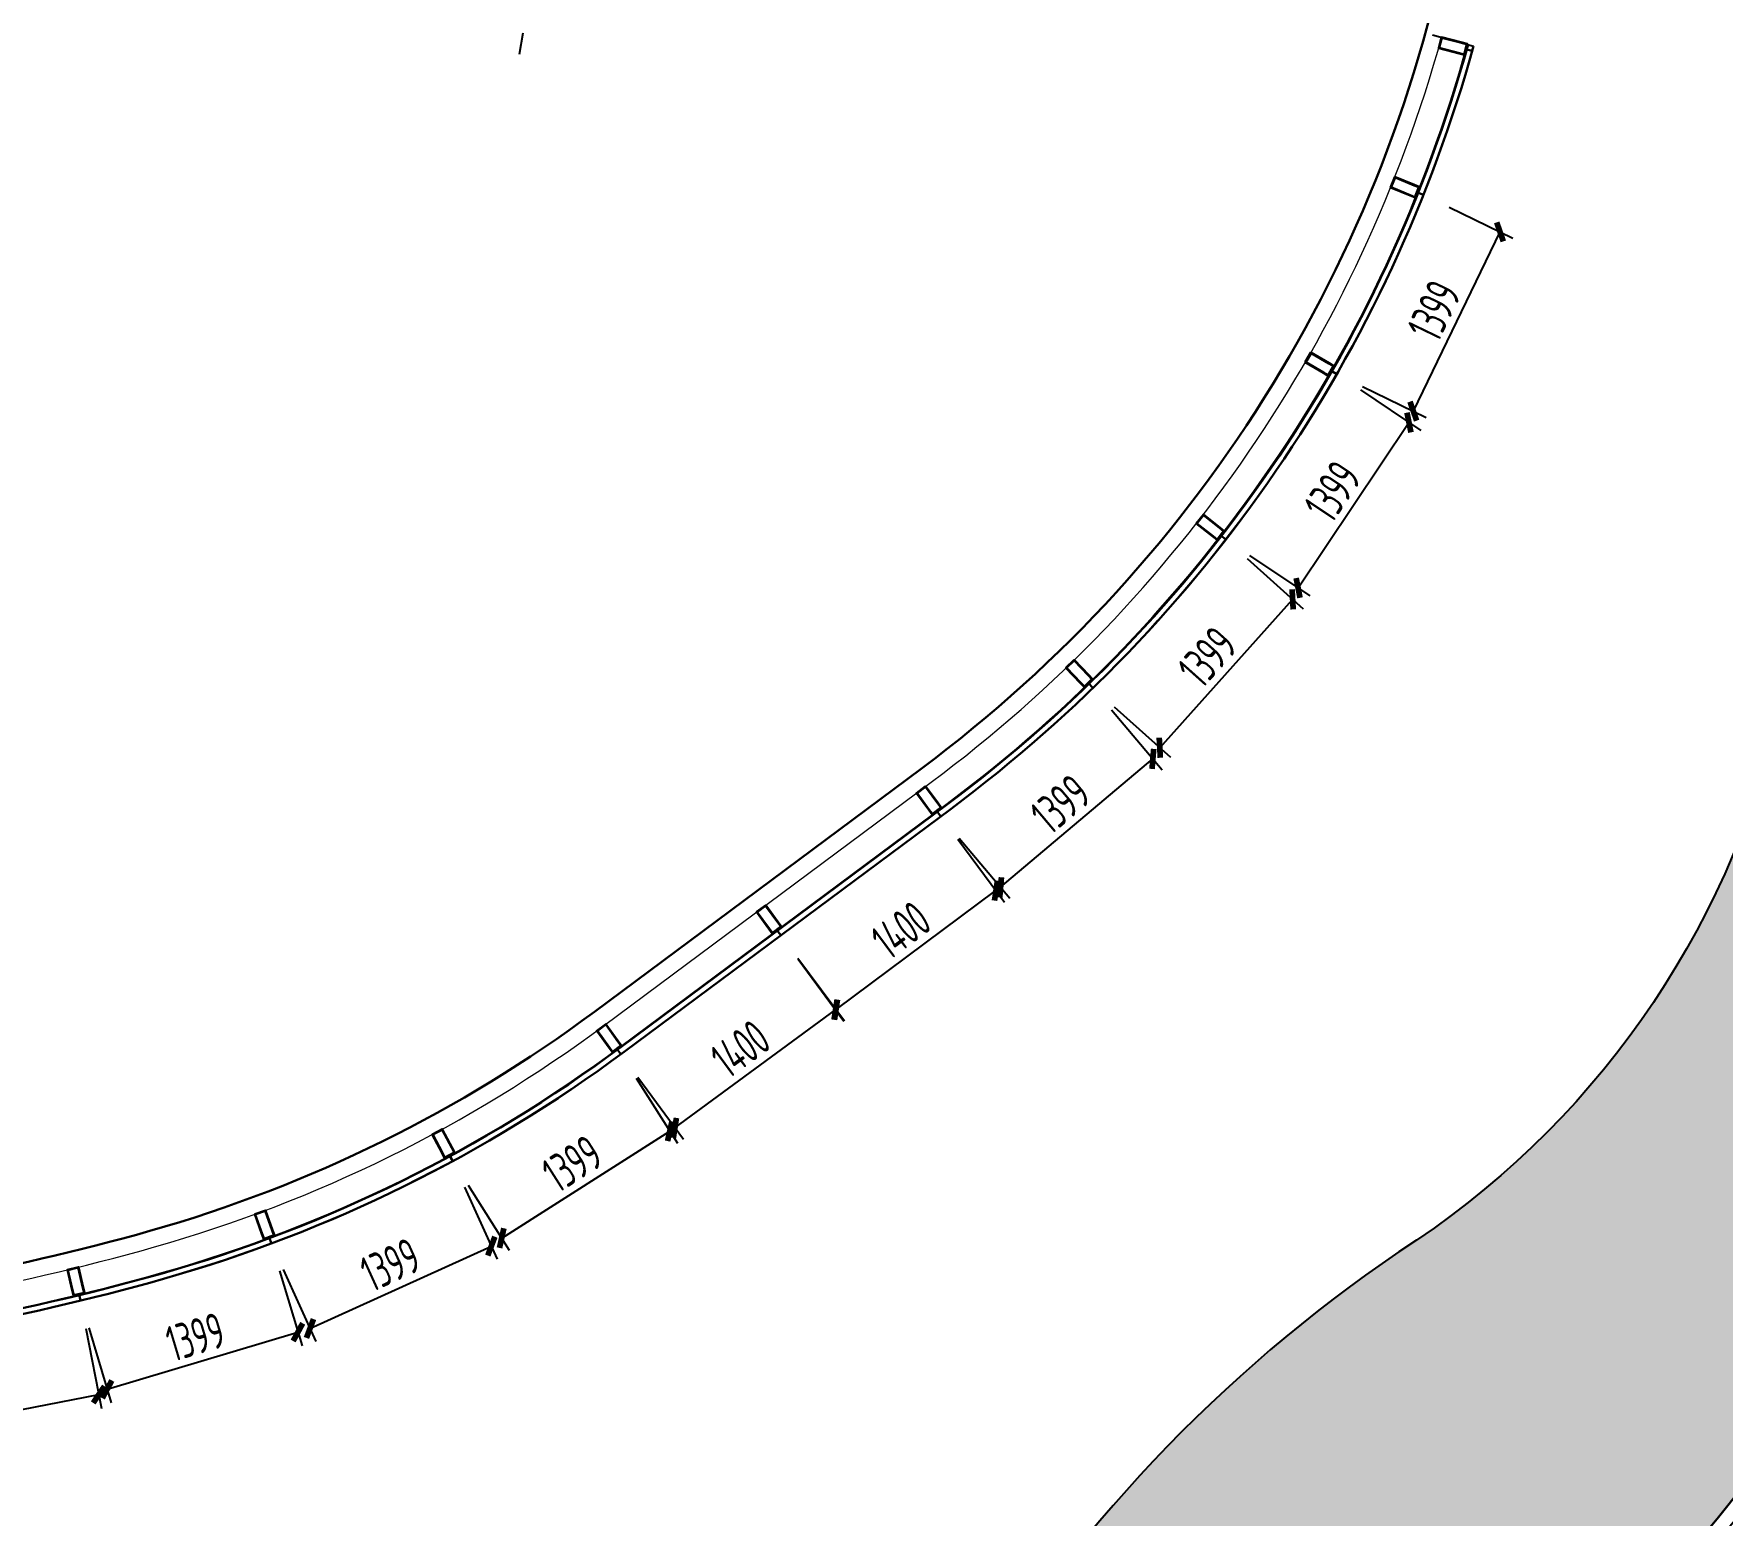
# Model space of a CAD drawing. Extents: x -936 to 12807311, y 101 to 1511157.
# Drawn here: x 12329889 to 12341746, y 1223685 to 1234092 of the extents above; entities that cross this region are included whole.
import ezdxf

# ---------------------------------------------------------------- set-up
doc = ezdxf.new("R2010")
doc.units = 0
doc.header["$LTSCALE"] = 1000
doc.header["$MEASUREMENT"] = 0
doc.linetypes.add('PX-GLAZ-F2$0$DASH', pattern=[0.35, 0.25, -0.1])
doc.linetypes.add('PX-ST-F2$0$CENTERX2', pattern=[4, 2.5, -0.5, 0.5, -0.5])
for name, color, linetype in [('PX-GLAZ-F2$0$H上层轮廓投影线', 4, 'Continuous'), ('PX-GLAZ-F2$0$PX-GLAZ-F2$0$PX-GLAZ-F2$0$G-LINE2', 2, 'Continuous'), ('PX-GLAZ-F2$0$PX-GLAZ-F2$0$PX-GLAZ-F2$0$幕墙线', 104, 'Continuous'), ('PX-GLAZ-F2$0$PX-GLAZ-F2$0$PX-GLAZ-F2$0$挑檐', 53, 'Continuous'), ('PX-GLAZ-F2$0$PX-GLAZ-F2$0$绿化', 3, 'Continuous'), ('PX-GLAZ-F2$0$PX-PLAN-F2-T1$0$A-DIMS-150', 1, 'Continuous'), ('PX-GLAZ-F2$0$绿化', 3, 'Continuous'), ('PX-ST-F2$0$A-DOTE', 14, 'PX-ST-F2$0$CENTERX2')]:
    doc.layers.add(name, color=color, linetype=linetype)
for name, color, linetype, lineweight in [('PX-GLAZ-F2$0$PX-GLAZ-F2$0$_EDO-ALUMINIUM-SECTION', 90, 'Continuous', 30), ('PX-GLAZ-F2$0$PX-GLAZ-F2$0$_EDO-ALUMINIUM-VIEW', 94, 'Continuous', 18), ('PX-GLAZ-F2$0$PX-GLAZ-F2$0$_EDO-GLASS-SECTION', 130, 'Continuous', 30), ('PX-GLAZ-F2$0$PX-GLAZ-F2$0$PX-GLAZ-F2$0$板边线', 36, 'Continuous', 30)]:
    doc.layers.add(name, color=color, linetype=linetype, lineweight=lineweight)
doc.styles.add('PX-GLAZ-F2$0$PX-PLAN-F2-T1$0$XD2008_T3', font='xd-hzs.shx', dxfattribs={"width": 0.7, "bigfont": 'xd-hztxt.shx'})
doc.dimstyles.new('PX-GLAZ-F2$0$PX-PLAN-F2-T1$0$XD300$0&&100', dxfattribs={"dimtxt": 250, "dimasz": 100, "dimexe": 100, "dimexo": 200, "dimgap": 50, "dimtad": 1, "dimdec": 0, "dimzin": 0, "dimdsep": 46, "dimtxsty": 'PX-GLAZ-F2$0$PX-PLAN-F2-T1$0$XD2008_T3', "dimblk": 'PX-GLAZ-F2$0$PX-PLAN-F2-T1$0$_ArchTick', "dimcen": 0.09, "dimclrt": 4, "dimazin": 2, "dimtfac": 1, "dimtdec": 0, "dimtix": 1, "dimtmove": 2, "dimatfit": 3, "dimfxl": 0, "dimtolj": 1, "dimtzin": 0, "dimarcsym": 0})

# ---------------------------------------------------------------- blocks, each defined once
blk = doc.blocks.new('PX-ST-F2')
at = {"layer": 'PX-ST-F2$0$A-DOTE', "ltscale": 0.5}
blk.add_lwpolyline([(12334653.61320139, 1241983.411787064), (12333297.76023562, 1233946.984550539)], dxfattribs=at)
blk = doc.blocks.new('PX-GLAZ-F2$0$PX-GLAZ-F2$0$标准块')
at = {"layer": 'PX-GLAZ-F2$0$PX-GLAZ-F2$0$_EDO-ALUMINIUM-SECTION'}
blk.add_line((0, 0), (0.003930399194359779, -45.99634640989825, 0.08170139435610035), dxfattribs=at)
at = {"layer": 'PX-GLAZ-F2$0$PX-GLAZ-F2$0$_EDO-ALUMINIUM-SECTION', "extrusion": (1.582938578771372e-17, 0.001776255547346146, 0.9999984224568711)}
for points in [[(40.00000000745058, -48.99682280369665), (40.00000000745058, -84.9997323684765), (40.00005751848221, -232.9989440002123), (-39.99993549473584, -232.9989529884207), (-39.99999388121068, -85.16722874860984), (-40.00000705569983, -45.9998373127823), (40.00000000745058, -45.99300130209959)], [(37.00000000931323, -48.99682280276532), (37.00000001117587, -84.9997323684765), (37.00000001117587, -84.9997323684765), (37.00005752034485, -229.9989538018185), (-36.99993549287319, -229.9989621157482), (-36.9999930113554, -84.99974068426889), (-36.99999394081533, -84.99973236940782), (-37.00000604242086, -48.99957150742597), (37.00000000745058, -48.99324819854563)]]:
    blk.add_lwpolyline(points, close=True, dxfattribs=at)
blk = doc.blocks.new('*U510')
at = {"layer": 'PX-GLAZ-F2$0$PX-GLAZ-F2$0$_EDO-ALUMINIUM-SECTION', "extrusion": (2.648523703859309e-07, 4.661838946319982e-05, 0.9999999989133278), "xscale": -1, "rotation": 179.6744779348332}
blk.add_blockref('PX-GLAZ-F2$0$PX-GLAZ-F2$0$标准块', (45.71910403963572, 0.06724609651778707, 1.524371842784867e-05), dxfattribs=at)
blk = doc.blocks.new('PX-GLAZ-F2$0$PX-PLAN-F2-T1$0$_ArchTick')
at = {"color": 0, "linetype": 'ByBlock', "const_width": 0.4}
blk.add_lwpolyline([(-0.5, -0.5), (0.5, 0.5)], dxfattribs=at)
blk = doc.blocks.new('*D625')
at = {"layer": 'Defpoints', "color": 0, "transparency": 16777216}
for p in [(12330217.45957224, 1225191.974641365, 41.43412351709934), (12328843.91290977, 1224923.565613617, 41.43412351709934), (12330346.28448837, 1224532.730669259)]:
    blk.add_point(p, dxfattribs=at)
at = {"layer": 'PX-GLAZ-F2$0$PX-PLAN-F2-T1$0$A-DIMS-150', "color": 0, "lineweight": -2, "transparency": 16777216}
for p, q in [((12330255.8166977, 1224995.687273137), (12330365.46305111, 1224434.586985145)), ((12328882.27003524, 1224727.278245388), (12328991.91638864, 1224166.177957397)), ((12328972.73782591, 1224264.321641511), (12330346.28448837, 1224532.730669259))]:
    blk.add_line(p, q, dxfattribs=at)
at = {"layer": 'PX-GLAZ-F2$0$PX-PLAN-F2-T1$0$A-DIMS-150', "color": 0, "lineweight": -2, "transparency": 16777216, "xscale": 100, "yscale": 100, "zscale": 100}
for p, rotation in [((12330346.28448837, 1224532.730669259), 11.05700973960017), ((12328972.73782591, 1224264.321641511), 191.0570097396001)]:
    blk.add_blockref('PX-GLAZ-F2$0$PX-PLAN-F2-T1$0$_ArchTick', p, dxfattribs=dict(at, rotation=rotation))
at = {"layer": 'PX-GLAZ-F2$0$PX-PLAN-F2-T1$0$A-DIMS-150', "color": 4, "transparency": 16777216, "insert": (12329625.94867236, 1224570.277602585), "char_height": 250, "attachment_point": 5, "rotation": 11.05700973960017, "style": 'PX-GLAZ-F2$0$PX-PLAN-F2-T1$0$XD2008_T3'}
blk.add_mtext('\\A1;1400', dxfattribs=at)
blk = doc.blocks.new('*D626')
at = {"layer": 'Defpoints', "color": 0, "transparency": 16777216}
for p in [(12331557.73211801, 1225593.589925637, 41.43412351709934), (12330217.45957224, 1225191.974641365, 41.43412351709934), (12331744.25707549, 1224971.117899789)]:
    blk.add_point(p, dxfattribs=at)
at = {"layer": 'PX-GLAZ-F2$0$PX-PLAN-F2-T1$0$A-DIMS-150', "color": 0, "lineweight": -2, "transparency": 16777216}
for p, q in [((12331615.14051758, 1225402.006325976), (12331772.96127527, 1224875.326099958)), ((12330274.86797181, 1225000.391041705), (12330432.6887295, 1224473.710815686)), ((12330403.98452972, 1224569.502615517), (12331744.25707549, 1224971.117899789))]:
    blk.add_line(p, q, dxfattribs=at)
at = {"layer": 'PX-GLAZ-F2$0$PX-PLAN-F2-T1$0$A-DIMS-150', "color": 0, "lineweight": -2, "transparency": 16777216, "xscale": 100, "yscale": 100, "zscale": 100}
for p, rotation in [((12331744.25707549, 1224971.117899789), 16.6809473502963), ((12330403.98452972, 1224569.502615517), 196.6809473502963)]:
    blk.add_blockref('PX-GLAZ-F2$0$PX-PLAN-F2-T1$0$_ArchTick', p, dxfattribs=dict(at, rotation=rotation))
at = {"layer": 'PX-GLAZ-F2$0$PX-PLAN-F2-T1$0$A-DIMS-150', "color": 4, "transparency": 16777216, "insert": (12331023.88845298, 1224937.945907356), "char_height": 250, "attachment_point": 5, "rotation": 16.680947350296304, "style": 'PX-GLAZ-F2$0$PX-PLAN-F2-T1$0$XD2008_T3'}
blk.add_mtext('\\A1;1399', dxfattribs=at)
blk = doc.blocks.new('*D627')
at = {"layer": 'Defpoints', "color": 0, "transparency": 16777216}
for p in [(12332831.26846346, 1226172.313105305, 41.43412351709934), (12331557.73211801, 1225593.589925637, 41.43412351709934), (12333102.5255082, 1225575.385735581)]:
    blk.add_point(p, dxfattribs=at)
at = {"layer": 'PX-GLAZ-F2$0$PX-PLAN-F2-T1$0$A-DIMS-150', "color": 0, "lineweight": -2, "transparency": 16777216}
for p, q in [((12332914.01045139, 1225990.231355991), (12333143.89650217, 1225484.344860923)), ((12331828.98916275, 1224996.662555913), (12333102.5255082, 1225575.385735581)), ((12331640.47410594, 1225411.508176323), (12331870.36015671, 1224905.621681255))]:
    blk.add_line(p, q, dxfattribs=at)
at = {"layer": 'PX-GLAZ-F2$0$PX-PLAN-F2-T1$0$A-DIMS-150', "color": 0, "lineweight": -2, "transparency": 16777216, "xscale": 100, "yscale": 100, "zscale": 100}
for p, rotation in [((12333102.5255082, 1225575.385735581), 24.4381014777533), ((12331828.98916275, 1224996.662555913), 204.4381014777533)]:
    blk.add_blockref('PX-GLAZ-F2$0$PX-PLAN-F2-T1$0$_ArchTick', p, dxfattribs=dict(at, rotation=rotation))
at = {"layer": 'PX-GLAZ-F2$0$PX-PLAN-F2-T1$0$A-DIMS-150', "color": 4, "transparency": 16777216, "insert": (12332393.35809604, 1225445.345676397), "char_height": 250, "attachment_point": 5, "rotation": 24.438101477753296, "style": 'PX-GLAZ-F2$0$PX-PLAN-F2-T1$0$XD2008_T3'}
blk.add_mtext('\\A1;1399', dxfattribs=at)
blk = doc.blocks.new('*D610')
at = {"layer": 'Defpoints', "color": 0, "transparency": 16777216}
for p in [(12334011.58768949, 1226923.087283448, 41.43412351709934), (12334355.41213554, 1226382.54844252), (12332831.26846346, 1226172.313105305, 41.43412351709934)]:
    blk.add_point(p, dxfattribs=at)
at = {"layer": 'PX-GLAZ-F2$0$PX-PLAN-F2-T1$0$A-DIMS-150', "color": 0, "lineweight": -2, "transparency": 16777216}
for p, q in [((12334118.92838391, 1226754.333097366), (12334409.08248275, 1226298.171349479)), ((12333175.09290951, 1225631.774264377), (12334355.41213554, 1226382.54844252)), ((12332938.60915789, 1226003.558919222), (12333228.76325673, 1225547.397171335))]:
    blk.add_line(p, q, dxfattribs=at)
at = {"layer": 'PX-GLAZ-F2$0$PX-PLAN-F2-T1$0$A-DIMS-150', "color": 0, "lineweight": -2, "transparency": 16777216, "xscale": 100, "yscale": 100, "zscale": 100}
for p, rotation in [((12334355.41213554, 1226382.54844252), 32.45951060955059), ((12333175.09290951, 1225631.774264377), 212.4595106095506)]:
    blk.add_blockref('PX-GLAZ-F2$0$PX-PLAN-F2-T1$0$_ArchTick', p, dxfattribs=dict(at, rotation=rotation))
at = {"layer": 'PX-GLAZ-F2$0$PX-PLAN-F2-T1$0$A-DIMS-150', "color": 4, "transparency": 16777216, "insert": (12333671.3294149, 1226154.82126627), "char_height": 250, "attachment_point": 5, "rotation": 32.4595106095506, "style": 'PX-GLAZ-F2$0$PX-PLAN-F2-T1$0$XD2008_T3'}
blk.add_mtext('\\A1;1399', dxfattribs=at)
blk = doc.blocks.new('*D611')
at = {"layer": 'Defpoints', "color": 0, "transparency": 16777216}
for p in [(12335139.66868963, 1227752.163485337, 41.42005815335506), (12335519.5853415, 1227235.230595891), (12334011.58768949, 1226923.087283448, 41.43412351709934)]:
    blk.add_point(p, dxfattribs=at)
at = {"layer": 'PX-GLAZ-F2$0$PX-PLAN-F2-T1$0$A-DIMS-150', "color": 0, "lineweight": -2, "transparency": 16777216}
for p, q in [((12335258.11013847, 1227591.006347121), (12335578.80606592, 1227154.652026783)), ((12334391.50434135, 1226406.154394003), (12335519.5853415, 1227235.230595891)), ((12334130.02913832, 1226761.930145232), (12334450.72506577, 1226325.575824894))]:
    blk.add_line(p, q, dxfattribs=at)
at = {"layer": 'PX-GLAZ-F2$0$PX-PLAN-F2-T1$0$A-DIMS-150', "color": 0, "lineweight": -2, "transparency": 16777216, "xscale": 100, "yscale": 100, "zscale": 100}
for p, rotation in [((12335519.5853415, 1227235.230595891), 36.31379789069558), ((12334391.50434135, 1226406.154394003), 216.3137978906956)]:
    blk.add_blockref('PX-GLAZ-F2$0$PX-PLAN-F2-T1$0$_ArchTick', p, dxfattribs=dict(at, rotation=rotation))
at = {"layer": 'PX-GLAZ-F2$0$PX-PLAN-F2-T1$0$A-DIMS-150', "color": 4, "transparency": 16777216, "insert": (12334851.90857369, 1226961.704990887), "char_height": 250, "attachment_point": 5, "rotation": 36.31379789069559, "style": 'PX-GLAZ-F2$0$PX-PLAN-F2-T1$0$XD2008_T3'}
blk.add_mtext('\\A1;1400', dxfattribs=at)
blk = doc.blocks.new('*D612')
at = {"layer": 'Defpoints', "color": 0, "transparency": 16777216}
for p in [(12336258.15286606, 1228594.2980258, 41.43412351709934), (12336646.13302147, 1228072.775980203), (12335134.89270564, 1227758.661919361, 41.43412351709873)]:
    blk.add_point(p, dxfattribs=at)
at = {"layer": 'PX-GLAZ-F2$0$PX-PLAN-F2-T1$0$A-DIMS-150', "color": 0, "lineweight": -2, "transparency": 16777216}
for p, q in [((12336377.52941949, 1228433.832333231), (12336705.82129818, 1227992.543133919)), ((12335522.87286104, 1227237.139873765), (12336646.13302147, 1228072.775980203)), ((12335254.26925907, 1227598.196226792), (12335582.56113776, 1227156.907027481))]:
    blk.add_line(p, q, dxfattribs=at)
at = {"layer": 'PX-GLAZ-F2$0$PX-PLAN-F2-T1$0$A-DIMS-150', "color": 0, "lineweight": -2, "transparency": 16777216, "xscale": 100, "yscale": 100, "zscale": 100}
for p, rotation in [((12336646.13302147, 1228072.775980203), 36.64696699799781), ((12335522.87286104, 1227237.139873765), 216.6469669979979)]:
    blk.add_blockref('PX-GLAZ-F2$0$PX-PLAN-F2-T1$0$_ArchTick', p, dxfattribs=dict(at, rotation=rotation))
at = {"layer": 'PX-GLAZ-F2$0$PX-PLAN-F2-T1$0$A-DIMS-150', "color": 4, "transparency": 16777216, "insert": (12335980.04845701, 1227795.365407982), "char_height": 250, "attachment_point": 5, "rotation": 36.64696699799781, "style": 'PX-GLAZ-F2$0$PX-PLAN-F2-T1$0$XD2008_T3'}
blk.add_mtext('\\A1;1400', dxfattribs=at)
blk = doc.blocks.new('*D613')
at = {"layer": 'Defpoints', "color": 0, "transparency": 16777216}
for p in [(12337327.37584077, 1229496.313175788, 41.43412351709934), (12337747.93097055, 1228997.799146513), (12336258.15286606, 1228594.2980258, 41.43412351709934)]:
    blk.add_point(p, dxfattribs=at)
at = {"layer": 'PX-GLAZ-F2$0$PX-PLAN-F2-T1$0$A-DIMS-150', "color": 0, "lineweight": -2, "transparency": 16777216}
for p, q in [((12337456.33819116, 1229343.444892021), (12337812.41214574, 1228921.36500463)), ((12336678.70799583, 1228095.783996525), (12337747.93097055, 1228997.799146513)), ((12336387.11521645, 1228441.429742033), (12336743.18917103, 1228019.349854642))]:
    blk.add_line(p, q, dxfattribs=at)
at = {"layer": 'PX-GLAZ-F2$0$PX-PLAN-F2-T1$0$A-DIMS-150', "color": 0, "lineweight": -2, "transparency": 16777216, "xscale": 100, "yscale": 100, "zscale": 100}
for p, rotation in [((12337747.93097055, 1228997.799146513), 40.15156274529882), ((12336678.70799583, 1228095.783996525), 220.1515627452988)]:
    blk.add_blockref('PX-GLAZ-F2$0$PX-PLAN-F2-T1$0$_ArchTick', p, dxfattribs=dict(at, rotation=rotation))
at = {"layer": 'PX-GLAZ-F2$0$PX-PLAN-F2-T1$0$A-DIMS-150', "color": 4, "transparency": 16777216, "insert": (12337100.4774266, 1228680.551319816), "char_height": 250, "attachment_point": 5, "rotation": 40.15156274529881, "style": 'PX-GLAZ-F2$0$PX-PLAN-F2-T1$0$XD2008_T3'}
blk.add_mtext('\\A1;1399', dxfattribs=at)
blk = doc.blocks.new('*D614')
at = {"layer": 'Defpoints', "color": 0, "transparency": 16777216}
for p in [(12338260.44892026, 1230538.514574129, 41.43412351709873), (12338729.46720979, 1230118.606924373), (12337327.37584077, 1229496.313175788, 41.43412351709934)]:
    blk.add_point(p, dxfattribs=at)
at = {"layer": 'PX-GLAZ-F2$0$PX-PLAN-F2-T1$0$A-DIMS-150', "color": 0, "lineweight": -2, "transparency": 16777216}
for p, q in [((12338409.45617538, 1230405.109784402), (12338803.97083735, 1230051.904529509)), ((12337796.3941303, 1229076.405526032), (12338729.46720979, 1230118.606924373)), ((12337476.38309589, 1229362.908386061), (12337870.89775786, 1229009.703131168))]:
    blk.add_line(p, q, dxfattribs=at)
at = {"layer": 'PX-GLAZ-F2$0$PX-PLAN-F2-T1$0$A-DIMS-150', "color": 0, "lineweight": -2, "transparency": 16777216, "xscale": 100, "yscale": 100, "zscale": 100}
for p, rotation in [((12338729.46720979, 1230118.606924373), 48.1622148213817), ((12337796.3941303, 1229076.405526032), 228.1622148213817)]:
    blk.add_blockref('PX-GLAZ-F2$0$PX-PLAN-F2-T1$0$_ArchTick', p, dxfattribs=dict(at, rotation=rotation))
at = {"layer": 'PX-GLAZ-F2$0$PX-PLAN-F2-T1$0$A-DIMS-150', "color": 4, "transparency": 16777216, "insert": (12338132.54932182, 1229714.235416214), "char_height": 250, "attachment_point": 5, "rotation": 48.162214821381696, "style": 'PX-GLAZ-F2$0$PX-PLAN-F2-T1$0$XD2008_T3'}
blk.add_mtext('\\A1;1399', dxfattribs=at)
blk = doc.blocks.new('*D615')
at = {"layer": 'Defpoints', "color": 0, "transparency": 16777216}
for p in [(12339039.0221223, 1231700.680975637, 41.43412351709934), (12339546.34301379, 1231360.829671366), (12338260.47811837, 1230538.491414582, 41.43412351709934)]:
    blk.add_point(p, dxfattribs=at)
at = {"layer": 'PX-GLAZ-F2$0$PX-PLAN-F2-T1$0$A-DIMS-150', "color": 0, "lineweight": -2, "transparency": 16777216}
for p, q in [((12339205.18424957, 1231589.369936373), (12339629.42407743, 1231305.174151734)), ((12338767.79900987, 1230198.640110309), (12339546.34301379, 1231360.829671366)), ((12338426.64024564, 1230427.180375317), (12338850.8800735, 1230142.984590677))]:
    blk.add_line(p, q, dxfattribs=at)
at = {"layer": 'PX-GLAZ-F2$0$PX-PLAN-F2-T1$0$A-DIMS-150', "color": 0, "lineweight": -2, "transparency": 16777216, "xscale": 100, "yscale": 100, "zscale": 100}
for p, rotation in [((12339546.34301379, 1231360.829671366), 56.18210021753995), ((12338767.79900987, 1230198.640110309), 236.1821002175399)]:
    blk.add_blockref('PX-GLAZ-F2$0$PX-PLAN-F2-T1$0$_ArchTick', p, dxfattribs=dict(at, rotation=rotation))
at = {"layer": 'PX-GLAZ-F2$0$PX-PLAN-F2-T1$0$A-DIMS-150', "color": 4, "transparency": 16777216, "insert": (12339011.67915047, 1230877.132050195), "char_height": 250, "attachment_point": 5, "rotation": 56.182100217539954, "style": 'PX-GLAZ-F2$0$PX-PLAN-F2-T1$0$XD2008_T3'}
blk.add_mtext('\\A1;1399', dxfattribs=at)
blk = doc.blocks.new('*D616')
at = {"layer": 'Defpoints', "color": 0, "transparency": 16777216}
for p in [(12339647.77329759, 1232960.140124822, 41.43412351709934), (12340185.79180773, 1232700.092468187), (12339039.0221223, 1231700.680975637, 41.43412351709934)]:
    blk.add_point(p, dxfattribs=at)
at = {"layer": 'PX-GLAZ-F2$0$PX-PLAN-F2-T1$0$A-DIMS-150', "color": 0, "lineweight": -2, "transparency": 16777216}
for p, q in [((12339827.84238309, 1232873.104933962), (12340275.82635048, 1232656.574872757)), ((12339577.04063244, 1231440.633319003), (12340185.79180773, 1232700.092468187)), ((12339219.0912078, 1231613.645784778), (12339667.07517519, 1231397.115723573))]:
    blk.add_line(p, q, dxfattribs=at)
at = {"layer": 'PX-GLAZ-F2$0$PX-PLAN-F2-T1$0$A-DIMS-150', "color": 0, "lineweight": -2, "transparency": 16777216, "xscale": 100, "yscale": 100, "zscale": 100}
for p, rotation in [((12340185.79180773, 1232700.092468187), 64.20350934930589), ((12339577.04063244, 1231440.633319003), 244.2035093493059)]:
    blk.add_blockref('PX-GLAZ-F2$0$PX-PLAN-F2-T1$0$_ArchTick', p, dxfattribs=dict(at, rotation=rotation))
at = {"layer": 'PX-GLAZ-F2$0$PX-PLAN-F2-T1$0$A-DIMS-150', "color": 4, "transparency": 16777216, "insert": (12339723.85577027, 1232146.518685599), "char_height": 250, "attachment_point": 5, "rotation": 64.20350934930589, "style": 'PX-GLAZ-F2$0$PX-PLAN-F2-T1$0$XD2008_T3'}
blk.add_mtext('\\A1;1399', dxfattribs=at)
blk = doc.blocks.new('PX-GLAZ-F2')
at = {"layer": 'PX-GLAZ-F2$0$绿化', "ltscale": 100}
h = blk.add_hatch(dxfattribs=at)
h.set_pattern_fill('CROSS', color=256, scale=200)
h.set_pattern_definition([(0, (0, 0), (317.5, 317.5), [158.75, -476.25]), (90, (79.375, -79.375), (-317.5, 317.5), [158.75, -476.25])])
edge = h.paths.add_edge_path()
edge.add_spline(control_points=[(12248706.03073623, 1227659.135542453), (12249131.21689756, 1228506.858335719), (12249645.67009897, 1229303.573535502), (12250243.34424161, 1230039.917765615)], knot_values=[0, 0, 0, 0, 0.2169239869541251, 0.2169239869541251, 0.2169239869541251, 0.2169239869541251], weights=[1, 0.9960825080329422, 0.9960825080329422, 1], degree=3, periodic=0)
edge.add_spline(control_points=[(12250243.34424161, 1230039.917765615), (12252309.94374945, 1232880.872106514), (12254376.54325729, 1235721.826447413), (12256443.14276512, 1238562.780788313)], knot_values=[0.2169239869541251, 0.2169239869541251, 0.2169239869541251, 0.2169239869541251, 1.216923986954126, 1.216923986954126, 1.216923986954126, 1.216923986954126], weights=[1, 1, 1, 0.9999999999999999], degree=3, periodic=0)
edge.add_spline(control_points=[(12256443.14276512, 1238562.780788313), (12256855.09318989, 1239129.08903673), (12257478.95777436, 1239447.210342097), (12258179.24876267, 1239448.056727904)], knot_values=[1.216923986954126, 1.216923986954126, 1.216923986954126, 1.216923986954126, 2.157611608741938, 2.157611608741938, 2.157611608741938, 2.157611608741938], weights=[0.9999999999999999, 0.9276083521769688, 0.9276083521769688, 1], degree=3, periodic=0)
edge.add_spline(control_points=[(12258179.24876267, 1239448.056727904), (12258879.53975099, 1239448.903113712), (12259504.17148735, 1239132.29076617), (12259917.48960973, 1238566.979953957)], knot_values=[2.157611608741938, 2.157611608741938, 2.157611608741938, 2.157611608741938, 3.09829923052975, 3.09829923052975, 3.09829923052975, 3.09829923052975], weights=[1, 0.9276083521769689, 0.9276083521769689, 1], degree=3, periodic=0)
edge.add_spline(control_points=[(12259917.48960973, 1238566.979953957), (12260547.97304371, 1237710.477986853), (12261178.45647769, 1236853.976019749), (12261808.93991167, 1235997.474052644)], knot_values=[3.09829923052975, 3.09829923052975, 3.09829923052975, 3.09829923052975, 4.098299230529751, 4.098299230529751, 4.098299230529751, 4.098299230529751], weights=[1, 1, 1, 1], degree=3, periodic=0)
edge.add_spline(control_points=[(12261808.93991167, 1235997.474052644), (12263521.23905267, 1233671.342225071), (12265804.89128087, 1231902.786280774), (12268485.44174511, 1230826.91136416)], knot_values=[4.098299230529751, 4.098299230529751, 4.098299230529751, 4.098299230529751, 4.652859429626902, 4.652859429626902, 4.652859429626902, 4.652859429626902], weights=[1, 0.9745356949089413, 0.9745356949089413, 1], degree=3, periodic=0)
edge.add_spline(control_points=[(12268485.44174511, 1230826.91136416), (12268662.41170787, 1231007.204152401), (12268731.64575928, 1231250.166090441), (12268676.2926327, 1231496.661300514)], knot_values=[4.652859429626902, 4.652859429626902, 4.652859429626902, 4.652859429626902, 5.649853303195181, 5.649853303195181, 5.649853303195181, 5.649853303195181], weights=[1, 0.9188681181294737, 0.9188681181294737, 0.9999999999999999], degree=3, periodic=0)
edge.add_spline(control_points=[(12268676.2926327, 1231496.661300514), (12268617.13244731, 1231738.604410921), (12268468.75918203, 1231938.658829414), (12268254.40506824, 1232065.500108618)], knot_values=[5.649853303195181, 5.649853303195181, 5.649853303195181, 5.649853303195181, 6.446512552057793, 6.446512552057793, 6.446512552057793, 6.446512552057793], weights=[0.9999999999999999, 0.9478067890896217, 0.9478067890896217, 1], degree=3, periodic=0)
edge.add_spline(control_points=[(12268254.40506824, 1232065.500108618), (12267103.11067795, 1232776.079392966), (12266083.61145592, 1233665.474147117), (12265223.39160231, 1234709.707596067)], knot_values=[6.446512552057793, 6.446512552057793, 6.446512552057793, 6.446512552057793, 6.77526359459482, 6.77526359459482, 6.77526359459482, 6.77526359459482], weights=[1, 0.991013823392258, 0.991013823392258, 1], degree=3, periodic=0)
edge.add_spline(control_points=[(12265223.39160231, 1234709.707596067), (12264095.98247133, 1236051.542034868), (12262129.64186089, 1238391.866835321), (12260371.98857989, 1242230.955174263), (12256480.63072508, 1243543.335550221), (12252849.39331144, 1241495.004159938), (12250340.64187065, 1238036.95582535), (12248070.62358881, 1234564.951680098), (12247519.68793418, 1230670.205997829), (12248352.96723614, 1228555.250115897), (12248706.03073624, 1227659.135542453)], knot_values=[6.77526359459482, 6.77526359459482, 6.77526359459482, 6.77526359459482, 5292.874968819417, 9226.385283902386, 12034.29998023273, 16515.7832250301, 20509.83685966896, 24941.2220345879, 28831.15285703536, 31691.10162592239, 31691.10162592239, 31691.10162592239, 31691.10162592239], weights=[1, 1, 1, 1, 1, 1, 1, 1, 1, 1, 1], degree=3, periodic=0)
edge = h.paths.add_edge_path()
edge.add_line((12350572.0874358, 1250171.902831638), (12345847.46354406, 1250548.266037013))
edge.add_line((12345847.46354406, 1250548.266037013), (12342141.77820077, 1229321.025143044))
edge.add_arc((12336175.38796051, 1230692.062828599), 6121.891605890723, 302.6042129210637, 347.0584732197831, ccw=False)
edge.add_arc((12345389.70256353, 1216855.342215205), 10503.7880109982, 124.2767663241388, 148.9998649975059)
edge.add_arc((12344287.81435199, 1217517.426981758), 9218.286603444543, 148.9998649975042, 195.7856263199465)
edge.add_arc((12226671.44066568, 1184267.214546834), 113007.6843932536, 14.334899685512823, 15.785626319947426, ccw=False)
edge.add_arc((12324166.02329973, 1209181.525636347), 12380.07118468788, -17.807816046956077, 14.334899685512823, ccw=False)
edge.add_line((12335952.93657977, 1205395.388044194), (12334257.70055524, 1200117.819671676))
edge.add_arc((12334246.60359679, 1197711.950307619), 2405.894956018635, 11.275062887071613, 89.73572780573602, ccw=False)
edge.add_arc((12335021.66337383, 1197866.471762019), 1615.5820193513, -9.562781222682702, 11.275062887132776, ccw=False)
edge.add_arc((12318788.06668952, 1200601.333453707), 18077.93694753407, 349.66451064048357, 350.4372187772872, ccw=False)
edge.add_line((12336572.67280386, 1197357.941766461), (12337158.72675117, 1197228.443186956))
edge.add_line((12337158.72675117, 1197228.443186956), (12338932.83608528, 1205257.286300016))
edge.add_arc((12331755.95862217, 1206843.139344811), 7350.000000014105, 347.5397452816115, 385.1425944615539)
edge.add_line((12338409.56959208, 1209965.952349339), (12337135.07488212, 1212681.450194072))
edge.add_arc((12343155.00861663, 1215506.85243618), 6649.999999818185, 136.3842030555337, 205.1425944615504, ccw=False)
edge.add_line((12338340.530313, 1220094.149969751), (12341350.38585239, 1223253.06523203))
edge.add_arc((12336029.12035919, 1228323.236189925), 7349.999999415472, 316.3842030555231, 350.0975411004976)
edge.add_line((12343269.61966727, 1227059.246569319), (12347090.17911242, 1248944.519650773))
edge.add_line((12347090.17911242, 1248944.519650773), (12351754.55634884, 1248572.955689703))
edge.add_arc((12350315.96053262, 1248745.780361736), 1448.939712234599, 353.1496422688202, 439.8184095187358)
edge = h.paths.add_edge_path()
edge.add_line((12329890.53281587, 1220636.837056478), (12332759.99210706, 1212631.396895833))
edge.add_line((12332759.99210706, 1212631.396895833), (12329676.63318826, 1211775.240278739))
edge.add_line((12329676.63318826, 1211775.240278739), (12331314.58045558, 1212230.04933275))
edge.add_line((12331314.58045558, 1212230.04933275), (12332557.82574293, 1207752.62724089))
edge.add_line((12332557.82574293, 1207752.62724089), (12330392.54230488, 1207151.392811817))
edge.add_arc((12335853.31513452, 1214426.589658442), 9096.621848467175, 186.9586605312218, 233.1080563507793, ccw=False)
edge.add_arc((12340898.75658363, 1215042.397080489), 14179.50471131947, 162.9730203389244, 186.9586605312257, ccw=False)
edge.add_arc((12329376.24966938, 1218571.114742234), 2128.778014339487, 76.01982869260348, 162.9730203389239, ccw=False)
edge = h.paths.add_edge_path()
edge.add_spline(control_points=[(12297159.78945356, 1230058.234283788), (12297328.4200736, 1230848.40482037), (12297611.52218368, 1232174.96666411), (12298661.82627826, 1234113.662218258), (12300752.36372755, 1233643.077263804), (12302179.50051138, 1231710.546099918), (12305502.73240025, 1231446.744319759), (12308858.04150015, 1230950.399000414), (12312135.60687395, 1229259.894173619), (12315220.20397517, 1226419.998454342), (12318080.91249971, 1222865.080344144), (12322418.91803101, 1219690.591529852), (12322542.41949189, 1214282.680280487), (12320895.46150491, 1209063.746705473), (12315723.78307755, 1207150.941114068), (12311908.9896837, 1207413.082297381), (12309758.9071736, 1207758.37886395), (12309129.08601806, 1207859.526183431), (12310995.90372285, 1207584.206287596), (12312844.38243551, 1207963.595054902), (12314451.83122999, 1208951.98655682), (12317354.80925702, 1210736.975803149), (12318732.30954456, 1213854.019433379), (12318097.84948367, 1217202.291893332), (12317569.70747197, 1221919.095040531), (12314841.73246761, 1225803.077312573), (12310583.93739624, 1227900.300964022), (12307035.16661422, 1229914.068590922), (12303029.14623751, 1230689.203972557), (12298985.33863963, 1230144.544234951), (12298893.72084782, 1229984.742035567), (12298802.10305601, 1229824.939836185), (12298710.4852642, 1229665.137636802), (12298697.08773939, 1229625.591722089), (12298683.69021458, 1229586.045807376), (12298670.29268977, 1229546.499892663), (12298166.79161103, 1229717.078023038), (12297663.29053229, 1229887.656153413), (12297159.78945356, 1230058.234283789)], knot_values=[0, 0, 0, 0, 2509.700407817142, 4213.359833223797, 5630.177683477244, 7984.518910766438, 11137.81769447003, 14924.09146784027, 18297.55736082004, 21965.65887076064, 27403.80269419979, 32175.78892637976, 37032.38051337696, 42474.26084161157, 47438.69916613097, 52055.11978099414, 53967.63262450994, 53967.63262450994, 53967.63262450994, 53968.3303402737, 53968.3303402737, 53968.3303402737, 53969.53711467148, 53969.53711467148, 53969.53711467148, 53970.53872642439, 53970.53872642439, 53970.53872642439, 53971.18875602146, 53971.18875602146, 53971.18875602146, 53972.18875602146, 53972.18875602146, 53972.18875602146, 53973.18875602146, 53973.18875602146, 53973.18875602146, 53974.18875602146, 53974.18875602146, 53974.18875602146, 53974.18875602146], weights=[1, 1, 1, 1, 1, 1, 1, 1, 1, 1, 1, 1, 1, 1, 1, 1, 1, 1, 0.9598424865913749, 0.9598424865913749, 0.9999999999999999, 0.882278885083741, 0.882278885083741, 1, 0.9181306128074795, 0.9181306128074795, 1, 0.9650973340064806, 0.9650973340064806, 0.9999999999999999, 1, 1, 1, 1, 1, 1, 1, 1, 1], degree=3, periodic=0)
edge = h.paths.add_edge_path()
edge.add_arc((12264417.0150176, 1231062.005446277), 31784.18458221895, 288.6940808408559, 306.1303885740769)
edge.add_arc((12282712.24400105, 1205688.822221953), 536.092444894073, 326.2058656199528, 388.297047166702)
edge.add_arc((12282257.34326339, 1205342.035164986), 1104.673480091424, 32.95483697205418, 44.08797649692325)
edge.add_arc((12296904.76899896, 1178998.32564546), 30446.82656374229, 117.0663358859135, 124.8168780461371)
edge.add_arc((12270335.17368311, 1229378.997586361), 26995.31733384018, 242.8178840121546, 289.89359017494684, ccw=False)
edge.add_arc((12269712.37494374, 1219643.111042028), 18465.32030199609, 214.9787574264927, 230.6453293748522, ccw=False)
edge.add_arc((12280518.04589971, 1228316.341004079), 32304.10551634579, 208.4612341782801, 216.5964268250691, ccw=False)
edge.add_line((12252118.22255785, 1212921.365610715), (12251073.68677866, 1212284.224149678))
edge.add_arc((12251548.27460442, 1211765.028515978), 703.4185883299085, 132.4298981835483, 196.5558974032681)
edge.add_arc((12269478.35311486, 1221332.539673952), 21012.71374113984, 207.7011021722764, 284.1195727465979)
edge = h.paths.add_edge_path()
edge.add_arc((12233920.31127783, 1265851.648538089), 16144.77655076538, -7.156059480909505, 23.05906543590521, ccw=False)
edge.add_arc((12272144.16848089, 1259604.552087938), 22605.26040897028, 169.1997407094915, 186.4451766388495)
edge.add_line((12249681.77966729, 1257067.055892075), (12250208.32368863, 1252638.741412919))
edge.add_line((12250208.32368863, 1252638.741412919), (12250862.73548241, 1252716.553550954))
edge.add_arc((12273478.74399048, 1255109.213809537), 22742.22205392966, 165.0293332942761, 186.0391417451857, ccw=False)
edge.add_arc((12521635.48374761, 1188751.965652698), 279617.7792208864, 164.3959786063685, 165.0293332942749, ccw=False)
edge.add_arc((12246304.36882974, 1265646.625615959), 6249.343010366568, 344.395978606366, 373.495775891697)
edge.add_arc((12241392.09464279, 1264467.6759474), 11301.11101858175, 13.49577589169698, 45.22186986074461)
edge.add_line((12249352.18265991, 1272489.652575015), (12248777.54153859, 1272176.537900709))
edge.add_spline(control_points=[(12272311.26145773, 1185673.549513529), (12273059.30986724, 1190105.488770727), (12273807.35827676, 1194537.428027926), (12273916.61281183, 1195057.104581455), (12273551.92121358, 1195443.110166753), (12273187.22961532, 1195829.115752051), (12272662.19126203, 1195749.523030655), (12269776.35910371, 1195164.671157736), (12266890.5269454, 1194579.819284818), (12265653.77890548, 1194222.005988644), (12265338.39857495, 1192973.762696541), (12264835.4623519, 1189992.753418942), (12264332.52612885, 1187011.744141343), (12264187.71393733, 1185999.13357106), (12265170.4628931, 1185715.311042362), (12268131.67887183, 1185215.714207056), (12271092.89485057, 1184716.117371749), (12272121.23941143, 1184661.435767127), (12272311.26145773, 1185673.549513529)], knot_values=[0, 0, 0, 1, 1, 1.964231407188905, 1.964231407188905, 2.928462814377809, 2.928462814377809, 3.928462814377809, 3.928462814377809, 4.970151052273539, 4.970151052273539, 5.970151052273539, 5.970151052273539, 7.401838517637949, 7.401838517637949, 8.401838517637948, 8.401838517637948, 9.840171967490182, 9.840171967490182, 9.840171967490182], weights=[1, 1, 1, 0.8860159504632635, 1, 0.8860159504632635, 1, 1, 1, 0.8673994446117562, 1, 1, 1, 0.7545398066659951, 1, 1, 1, 0.7523549168814226, 1], degree=2, periodic=0)
at = {"layer": 'PX-GLAZ-F2$0$H上层轮廓投影线', "linetype": 'PX-GLAZ-F2$0$DASH', "ltscale": 100}
blk.add_line((12339712.25158462, 1234084.94014384), (12339999.30613617, 1234005.539189804), dxfattribs=at)
at = {"layer": 'PX-GLAZ-F2$0$PX-GLAZ-F2$0$_EDO-ALUMINIUM-VIEW', "elevation": 41.43412351709873}
for points in [[(12326021.98312033, 1224995.797404659, 0.02626142822881461), (12327628.77356562, 1225024.338414252, 0.05170669101610238), (12330737.80141849, 1225569.531402417, 0.0909111709918456), (12333897.10159531, 1227127.876872381), (12336191.54374746, 1228834.628767685, 0.1668611484871003), (12339775.7495757, 1234067.376231185, 0.1668611484871003)], [(12326009.68209392, 1224809.052956539, 0.02635515439503069), (12327641.90777913, 1224837.739917475, 0.05170669101610777), (12330788.94159329, 1225389.597556001, 0.09091117099185525), (12334008.7473771, 1226977.787812247), (12336303.18952926, 1228684.539707551, 0.1668612645676434), (12339956.03978028, 1234017.506914813, 0.1668612645676434)]]:
    blk.add_lwpolyline(points, format="xyb", dxfattribs=at)
at = {"layer": 'PX-GLAZ-F2$0$PX-GLAZ-F2$0$_EDO-GLASS-SECTION', "elevation": 41.43412351709873}
for points in [[(12326006.67816134, 1224763.537005061, 0.02637774932619738), (12327645.10906915, 1224792.259013217, 0.05170669101609218), (12330801.40633139, 1225345.741071715, 0.09091117099185919), (12334035.95955297, 1226941.205598069), (12336330.40170513, 1228647.957493373, 0.1668612922025055), (12339999.98312213, 1234005.351931561, 0.1668612922025055)], [(12326009.22800744, 1224803.472032097, 0.0263593151955454), (12327642.30051539, 1224832.160291714, 0.05170669101609251), (12330790.47077515, 1225384.217215097, 0.09091117099185878), (12334012.08578384, 1226973.299883347), (12336306.527936, 1228680.051778651, 0.1668612679715047), (12339961.43077692, 1234016.01573387, 0.1668612679715047)]]:
    blk.add_lwpolyline(points, format="xyb", dxfattribs=at)
at = {"layer": 'PX-GLAZ-F2$0$PX-GLAZ-F2$0$PX-GLAZ-F2$0$G-LINE2'}
for points in [[(12351677.72760705, 1248472.836984585), (12347177.1692022, 1248832.257403744), (12343373.05537166, 1227041.189574591, -0.1481725035778618), (12341426.40393087, 1223180.634218344), (12338416.54839322, 1220021.718957892, 0.3093527725378213), (12337230.12646937, 1212726.06180424), (12338504.62117736, 1210010.563963687, -0.165561699106029), (12339035.36290618, 1205234.631256507), (12337238.59852857, 1197103.261322557)], [(12351671.19834144, 1248434.13664667), (12347210.30828402, 1248789.490833441), (12343412.45944952, 1227034.310719508, -0.1481725035778584), (12341455.36319886, 1223153.041451223), (12338445.50766122, 1219994.126190762, 0.3093527725377748), (12337266.33659708, 1212743.056704971), (12338540.8313051, 1210027.558864388, -0.1655616991060061), (12339074.42074271, 1205226.000763746), (12337269.02587234, 1197055.572993262)]]:
    blk.add_lwpolyline(points, format="xyb", dxfattribs=at)
at = {"layer": 'PX-GLAZ-F2$0$PX-GLAZ-F2$0$PX-GLAZ-F2$0$幕墙线'}
blk.add_lwpolyline([(12339999.30613617, 1234005.539189804, -0.1668673257202333), (12336329.66211922, 1228647.918447264), (12334035.21996706, 1226941.16655196, -0.09091117099186166), (12330800.66674548, 1225345.702025605, -0.0517066910160925), (12327644.36948324, 1224792.219967107, -0.1801654474974595), (12317237.5431037, 1227855.123627795, -0.1037008154698426), (12314801.31222135, 1230625.033857757, 0.1532826158514311), (12308519.22612067, 1236139.901834738, 0.07535539451111777), (12304483.78897927, 1237238.647332291, 0.1306843770324967), (12297386.63476656, 1236205.968026364, -0.03174476436543162), (12293825.47273343, 1234867.602217744, -0.006395851678281389), (12293810.82864535, 1234863.149563951, -0.01250508146147012), (12291784.19534208, 1234317.534786586, -0.01112138363807033), (12291067.54417926, 1234160.483180014, -0.01251226697559895), (12288997.27534134, 1233808.365272185, -0.0001438600305635474), (12283166.0373552, 1232967.814774897, 0.0001541177074130506), (12281086.86142263, 1232668.066030502, -0.1988834653279503), (12268924.06292601, 1235762.788858388, -0.03207841035904022)], format="xyb", dxfattribs=at)
at = {"layer": 'PX-GLAZ-F2$0$PX-GLAZ-F2$0$PX-GLAZ-F2$0$挑檐'}
for points in [[(12351580.33524493, 1248586.834130523), (12347090.17911242, 1248944.519650773), (12343269.61966725, 1227059.246569173, -0.1481725035778639), (12341350.38585239, 1223253.06523203), (12338340.53031475, 1220094.149971581, 0.309352772537758), (12337135.07488412, 1212681.450189818), (12338409.56959208, 1209965.952349336, -0.1655616991060155), (12338932.83608528, 1205257.286300007), (12337158.72675117, 1197228.443186952)], [(12351538.58439954, 1248339.368041278), (12347297.29837381, 1248677.228586399), (12343515.89515393, 1227016.253724933, -0.1481725035778662), (12341531.38127735, 1223080.610437532), (12338521.5257397, 1219921.695177073, 0.3093527725377523), (12337361.38818234, 1212787.668319388), (12338635.88289038, 1210072.170478737, -0.1655616991060171), (12339176.94756363, 1205203.345720249), (12337348.89764975, 1196930.391128856)]]:
    blk.add_lwpolyline(points, format="xyb", dxfattribs=at)
at = {"layer": 'PX-GLAZ-F2$0$PX-GLAZ-F2$0$PX-GLAZ-F2$0$板边线', "color": 30}
for points in [[(12269133.58579391, 1236043.146073071, 0.1988834653279616), (12281036.81249841, 1233014.469126874, -0.0001541177074129856), (12283116.20198788, 1233314.248659148, 0.0001438600305635276), (12288947.24063032, 1234154.77042181, 0.01251226697559358), (12291000.24300065, 1234503.951593918, 0.01112138363805818), (12291701.6870326, 1234657.670610719, 0.01251226680310302), (12293712.56443607, 1235199.07453677, 0.008824729296275037), (12293720.94511442, 1235201.638870696, 0.03179336853782357), (12297245.90999179, 1236526.447405627, -0.1307426788396682), (12304524.09072109, 1237586.319260406, -0.07535539451113893), (12308660.74502689, 1236460.014938463, -0.1533825526203315), (12315103.29970791, 1230802.047997223, 0.1038590503266061), (12317447.3302381, 1228135.283150628, 0.1801654474974676), (12327619.79463778, 1225141.35615395, 0.05170669101609435), (12330704.98062833, 1225682.368280194, 0.09091117099186012), (12333826.32448716, 1227221.991548126), (12336120.76663932, 1228928.74344343, 0.1931409279390404), (12339875.25026873, 1235057.263966851), (12340371.6212234, 1237982.807824226), (12340818.6460857, 1240631.940715175, 0.009903694032629083), (12341165.70899315, 1242689.004528916)], [(12347255.87452154, 1248730.686799263), (12343466.64005659, 1227024.85229377, -0.1481725035778837), (12341495.18219236, 1223115.10139642), (12338485.3266547, 1219956.186135962, 0.3093527725377324), (12337316.12552269, 1212766.424693464), (12338590.62023072, 1210050.926852845, -0.1655616991060099), (12339128.12526796, 1205214.133836189), (12337310.86347004, 1196990.00154047), (12336185.87177442, 1197238.587574585), (12336233.66779234, 1197446.536710316, 0.4315369630601071), (12334738.4498707, 1199685.163774668), (12299066.12739368, 1205703.562453863, 0.05179118604591093), (12296581.51172403, 1205861.920956325, 0.1308198909287232), (12281426.89869956, 1201174.004035569), (12280448.46597601, 1200534.425183313, 0.2091472320611805), (12278122.21866358, 1196979.862609525), (12275873.1507024, 1183649.160714466, 0.2005594047667063), (12276861.13327682, 1179405.273907154), (12276912.89923398, 1179333.463265749), (12275141.27798856, 1178056.359097153), (12275053.39169813, 1178179.325618738, 0.1976552231394089), (12271539.88901484, 1180382.022797358)]]:
    blk.add_lwpolyline(points, format="xyb", dxfattribs=at)
at = {"layer": 'PX-GLAZ-F2$0$PX-GLAZ-F2$0$PX-GLAZ-F2$0$板边线'}
blk.add_lwpolyline([(12269133.58579387, 1236043.146072882, 0.1988834653279693), (12281036.81249837, 1233014.469126685, -0.0001541177074130506), (12283116.20198784, 1233314.248658957, 0.0001438600305635474), (12288947.24063029, 1234154.770421621, 0.01251226697559362), (12291000.24300061, 1234503.95159373, 0.01112138363805834), (12291701.68703256, 1234657.67061053, 0.01251226680310302), (12293712.56443603, 1235199.074536581, 0.00882472929626765), (12293720.94511439, 1235201.638870507, 0.0317933685378236), (12297245.90999175, 1236526.447405439, -0.130742678839668), (12304524.09072105, 1237586.319260217, -0.07535539451113882), (12308660.74502685, 1236460.014938274, -0.1533825526203261), (12315103.29970787, 1230802.047997034, 0.1038590503266065), (12317447.33023806, 1228135.28315044, 0.1801654474974684), (12327619.79463774, 1225141.356153762, 0.05170669101609406), (12330704.98062829, 1225682.368280005, 0.09091117099185607), (12333826.32448712, 1227221.991547937), (12336120.76663928, 1228928.743443242, 0.1931409279390368), (12339875.25026869, 1235057.263966662), (12340371.62122336, 1237982.807824038), (12340818.64608566, 1240631.940714986, 0.009903694032629175), (12341165.70899312, 1242689.004528727)], format="xyb", dxfattribs=at)
at = {"layer": 'PX-GLAZ-F2$0$PX-GLAZ-F2$0$绿化', "ltscale": 100}
blk.add_lwpolyline([(12350572.08743577, 1250171.902831438), (12345847.46354402, 1250548.266036814), (12342141.77820074, 1229321.025142845, -0.1964380796089035), (12339474.0635182, 1225534.903106306, 0.1082952714394556), (12336386.21169388, 1222265.214185835, 0.2070252528732359), (12335417.18372364, 1215009.694906688, -0.006330073625611735), (12336160.64221835, 1212246.697659718, -0.1411759049136869), (12335952.93657973, 1205395.388043995), (12334257.7005552, 1200117.819671477, -0.3563822744273656), (12336606.06441498, 1198182.349272806, -0.09117362547136575), (12336614.79552451, 1197598.07799958, -0.003371588061585256), (12336572.67280382, 1197357.941766261), (12337158.72675114, 1197228.443186757), (12338932.83608524, 1205257.286299816, 0.1655616991054621), (12338409.56959204, 1209965.952349139), (12337135.07488208, 1212681.450193872, -0.3093527722400064), (12338340.53031297, 1220094.149969552), (12341350.38585235, 1223253.065231831, 0.1481725035945438), (12343269.61966724, 1227059.24656912), (12347090.17911238, 1248944.519650574), (12351754.5563488, 1248572.955689504, 0.3972851920771966)], format="xyb", close=True, dxfattribs=at)
at = {"layer": 'PX-GLAZ-F2$0$绿化', "ltscale": 100}
blk.add_lwpolyline([(12350572.0874358, 1250171.902831638), (12345847.46354406, 1250548.266037013), (12342141.77820077, 1229321.025143044, -0.1964380796089035), (12339474.06351823, 1225534.903106506, 0.1082952714394556), (12336386.21169391, 1222265.214186035, 0.2070252528732359), (12335417.18372368, 1215009.694906888, -0.006330073625611735), (12336160.64221839, 1212246.697659918, -0.1411759049136869), (12335952.93657977, 1205395.388044194), (12334257.70055524, 1200117.819671676, -0.3563822744273656), (12336606.06441502, 1198182.349273006, -0.09117362547136575), (12336614.79552455, 1197598.077999779, -0.003371588061585256), (12336572.67280386, 1197357.941766461), (12337158.72675117, 1197228.443186956), (12338932.83608528, 1205257.286300016, 0.1655616991054621), (12338409.56959208, 1209965.952349339), (12337135.07488212, 1212681.450194072, -0.3093527722400064), (12338340.530313, 1220094.149969751), (12341350.38585239, 1223253.06523203, 0.1481725035945438), (12343269.61966727, 1227059.246569319), (12347090.17911242, 1248944.519650773), (12351754.55634884, 1248572.955689703, 0.3972851920771966)], format="xyb", close=True, dxfattribs=at)
at = {"color": 0, "linetype": 'ByBlock', "lineweight": -2}
for p, rotation in [((12339980.54606531, 1233926.497520888, -0.403003473068388), 75.97367194024349), ((12339630.67363607, 1232917.739151107, 41.43412351709873), 67.95226280841618), ((12339016.173, 1231661.080993237, 41.43412351709873), 59.93085367658884), ((12338232.32664708, 1230502.467316252, 41.43412351709873), 51.90944454476148), ((12337294.4728887, 1229464.569881359, 41.43412351709873), 43.88803541293413), ((12336221.50995231, 1228566.956887046, 41.43412351709873), 36.64421491482018), ((12335098.2099676, 1227731.374967452, 41.43412351709873), 36.64421491482018), ((12333974.73780579, 1226896.025741221, 41.43412351709873), 36.20826406860156), ((12332791.00286728, 1226150.658480854, 41.43412351709873), 28.18685493681114), ((12331514.83872683, 1225577.765956819, 41.43412351709873), 20.16544580502092), ((12330173.01379719, 1225181.259508286, 41.43412351709873), 13.47013202617289)]:
    blk.add_blockref('*U510', p, dxfattribs=dict(at, rotation=rotation))
at = {"layer": 'PX-GLAZ-F2$0$PX-PLAN-F2-T1$0$A-DIMS-150'}
for p1, p2, distance, picture, middle in [((12339039.0221223, 1231700.680975637, 41.43412351709934), (12339647.77329759, 1232960.140124822, 41.43412351709934), -597.5689926486848, '*D616', (12339723.85577027, 1232146.518685599)), ((12338260.47811837, 1230538.491414581, 41.43412351709934), (12339039.0221223, 1231700.680975637, 41.43412351709934), -610.6336020537477, '*D615', (12339011.67915047, 1230877.132050195)), ((12337327.37584077, 1229496.313175788, 41.43412351709934), (12338260.44892026, 1230538.514574129, 41.43412351709873), -629.5240982185007, '*D614', (12338132.54932182, 1229714.235416214)), ((12336258.15286606, 1228594.2980258, 41.43412351709934), (12337327.37584077, 1229496.313175788, 41.43412351709934), -652.2138104699851, '*D613', (12337100.4774266, 1228680.551319816)), ((12335134.89270564, 1227758.661919362, 41.43412351709873), (12336258.15286606, 1228594.2980258, 41.43412351709934), -650.0106499402948, '*D612', (12335980.04845701, 1227795.365407982)), ((12334011.58768949, 1226923.087283449, 41.43412351709934), (12335139.66868963, 1227752.163485337, 41.42005815335506), -641.5265189831542, '*D611', (12334851.90857369, 1226961.704990887)), ((12332831.26846346, 1226172.313105305, 41.43412351709934), (12334011.58768949, 1226923.087283449, 41.43412351709934), -640.6227347314609, '*D610', (12333671.3294149, 1226154.82126627)), ((12331557.73211801, 1225593.589925637, 41.43412351709934), (12332831.26846346, 1226172.313105305, 41.43412351709934), -655.6696340740024, '*D627', (12332393.35809604, 1225445.345676397)), ((12330217.45957224, 1225191.974641365, 41.43412351709934), (12331557.73211801, 1225593.589925637, 41.43412351709934), -649.8176534430156, '*D626', (12331023.88845298, 1224937.945907356)), ((12328843.91290977, 1224923.565613617, 41.43412351709934), (12330217.45957224, 1225191.974641365, 41.43412351709934), -671.7130888808522, '*D625', (12329625.94867236, 1224570.277602585))]:
    dim = blk.add_aligned_dim(p1=p1, p2=p2, distance=distance, dimstyle='PX-GLAZ-F2$0$PX-PLAN-F2-T1$0$XD300$0&&100', dxfattribs=at)
    dim.commit()
    dim.dimension.update_dxf_attribs({"geometry": picture, "text_midpoint": middle})

msp = doc.modelspace()

# ---------------------------------------------------------------- block references
for name in ['PX-GLAZ-F2', 'PX-ST-F2']:
    msp.add_blockref(name, (0, 0))

doc.saveas('drawing.dxf')
